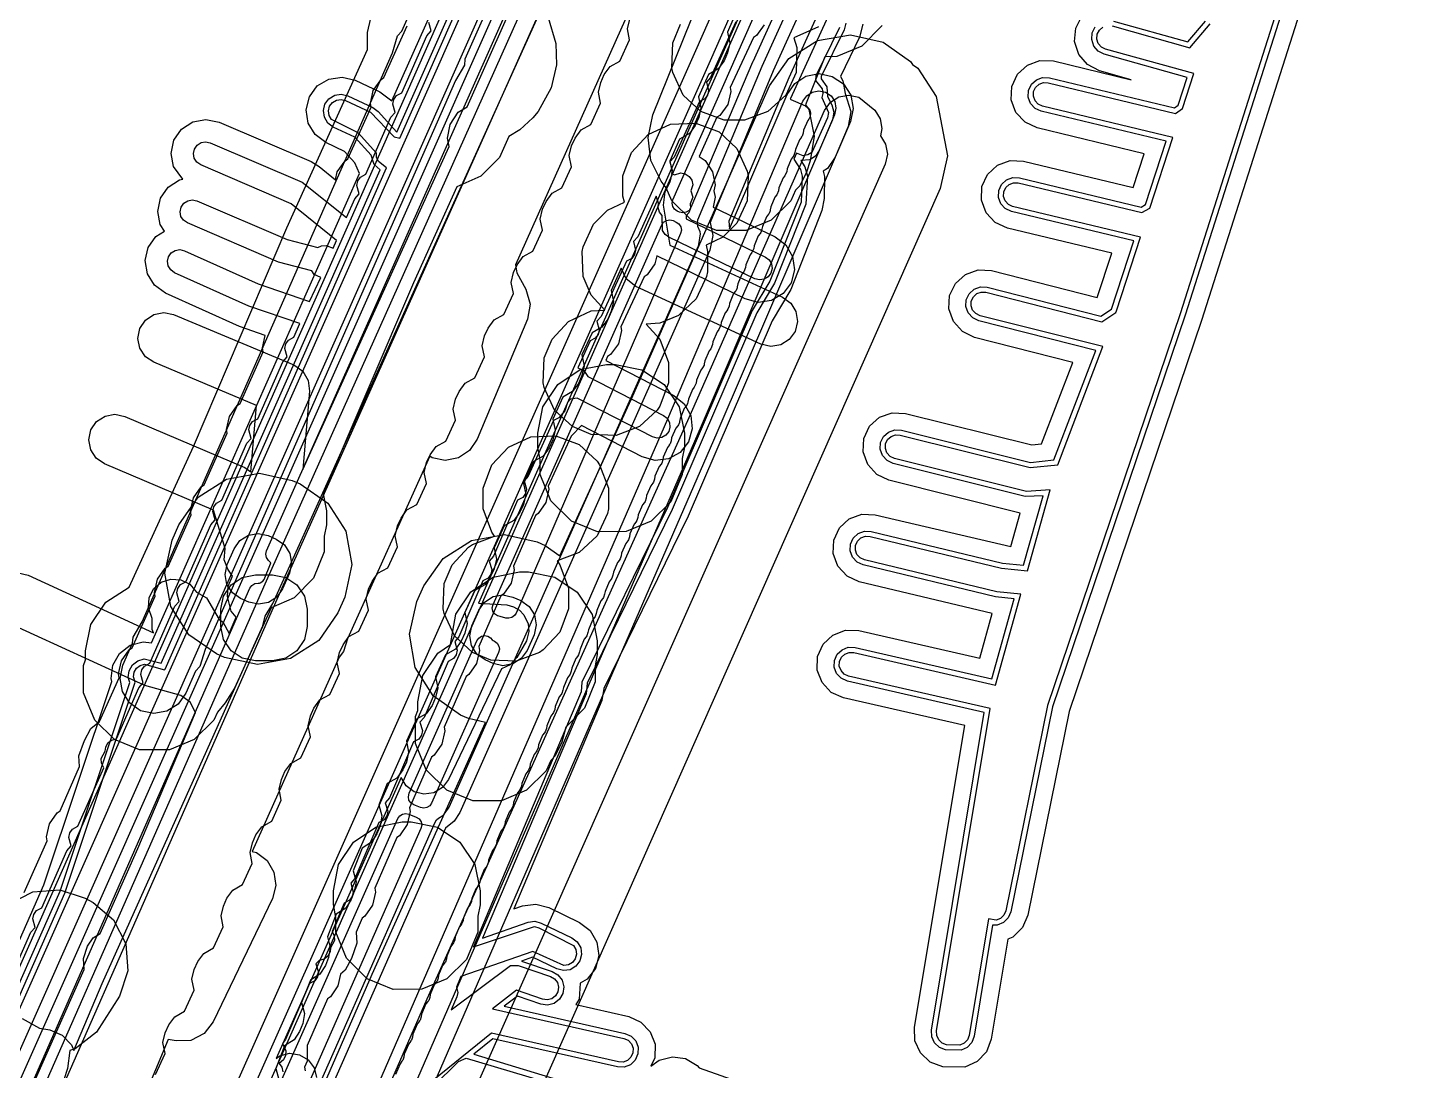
# Model space of a CAD drawing. Header units: metres. Extents: x 3158 to 3711, y 9867 to 11440.
# Drawn here: x 3392.2 to 3472.1, y 10889.9 to 10950.5 of the extents above; entities that cross this region are included whole.
import ezdxf

# ---------------------------------------------------------------- set-up
doc = ezdxf.new("R2010")
doc.units = ezdxf.units.M
doc.layers.add('AI_GREENING_EXCLUSIONS', color=1, linetype='Continuous')
doc.layers.add('AI_GREENING_LAWN', color=82, linetype='Continuous')

msp = doc.modelspace()

# ---------------------------------------------------------------- linework, layer by layer
at = {"layer": 'AI_GREENING_EXCLUSIONS'}
for points in [[(3503.509, 11137.439), (3438.195, 10990.621), (3426.71, 10964.515), (3405.97, 10918.159), (3385.339, 10871.288), (3385.121, 10870.977), (3384.93, 10870.855), (3384.061, 10869.104), (3383.238, 10867.868), (3382.631, 10867.115), (3382.327, 10866.87), (3381.953, 10866.761), (3381.565, 10866.803), (3381.223, 10866.99), (3380.978, 10867.295), (3380.869, 10867.669), (3380.911, 10868.057), (3382.097, 10869.729), (3382.937, 10871.286), (3463.241, 11052.023), (3463.241, 11052.023), (3512.836, 11163.374)], [(3382.78, 10873.394), (3462.328, 11052.43)], [(3432.296, 10981.728), (3417.6, 10948.643), (3417.569, 10948.285), (3417.048, 10947.394), (3402.513, 10914.37), (3402.208, 10913.387), (3401.962, 10913.118), (3401.4, 10911.84), (3400.952, 10911.201), (3400.294, 10910.782), (3399.525, 10910.646), (3398.763, 10910.815), (3398.124, 10911.263), (3397.705, 10911.921), (3397.569, 10912.69), (3397.738, 10913.452), (3398.3, 10914.727), (3398.331, 10915.089), (3398.852, 10915.98), (3398.852, 10915.98), (3413.387, 10949.004), (3413.692, 10949.987), (3413.938, 10950.256), (3428.65, 10983.373)], [(3432.296, 10981.728), (3417.6, 10948.643), (3417.569, 10948.285), (3417.048, 10947.394), (3402.513, 10914.37), (3402.208, 10913.387), (3401.962, 10913.118), (3401.4, 10911.84), (3400.952, 10911.201), (3400.294, 10910.782), (3399.525, 10910.646), (3398.763, 10910.815), (3398.124, 10911.263), (3397.705, 10911.921), (3397.569, 10912.69), (3397.738, 10913.452), (3398.3, 10914.727), (3398.331, 10915.089), (3398.852, 10915.98), (3398.852, 10915.98), (3413.387, 10949.004), (3413.692, 10949.987), (3413.938, 10950.256), (3428.65, 10983.373)], [(3473.052, 10973.225), (3460.387, 10933.461), (3452.692, 10910.774), (3450.285, 10898.945), (3449.984, 10898.226), (3449.43, 10897.676), (3449.13, 10897.553), (3448.16, 10891.746), (3447.884, 10891.016), (3447.349, 10890.447), (3446.638, 10890.127), (3445.356, 10890.136), (3444.627, 10890.412), (3444.058, 10890.947), (3443.737, 10891.658), (3443.713, 10892.438), (3446.627, 10909.961), (3439.592, 10911.561), (3438.879, 10911.879), (3438.343, 10912.445), (3438.064, 10913.174), (3438.085, 10913.954), (3438.403, 10914.667), (3438.969, 10915.203), (3439.698, 10915.482), (3440.478, 10915.461), (3447.5, 10913.865), (3448.221, 10916.448), (3440.5, 10918.302), (3439.792, 10918.629), (3439.262, 10919.202), (3438.992, 10919.935), (3438.992, 10919.935), (3439.023, 10920.714), (3439.35, 10921.423), (3439.923, 10921.952), (3440.656, 10922.222), (3441.435, 10922.191), (3449.311, 10920.343), (3449.856, 10922.288), (3442.227, 10924.196), (3441.522, 10924.529), (3440.997, 10925.107), (3440.734, 10925.842), (3440.772, 10926.621), (3441.105, 10927.327), (3441.683, 10927.851), (3442.418, 10928.114), (3443.198, 10928.076), (3450.527, 10926.244), (3451.097, 10926.303), (3452.907, 10931.036), (3447.199, 10932.486), (3446.494, 10932.822), (3445.972, 10933.402), (3445.712, 10934.137), (3445.752, 10934.916), (3446.088, 10935.621), (3446.668, 10936.143), (3447.404, 10936.404), (3448.183, 10936.363), (3454.328, 10934.802), (3455.165, 10937.375), (3449.108, 10938.826), (3448.4, 10939.152), (3447.869, 10939.725), (3447.599, 10940.457), (3447.629, 10941.236), (3447.955, 10941.945), (3448.528, 10942.475), (3449.26, 10942.746), (3450.04, 10942.716), (3456.409, 10941.19), (3457.05, 10943.15), (3450.841, 10944.645), (3450.133, 10944.972), (3449.604, 10945.546), (3449.334, 10946.278), (3449.365, 10947.058), (3449.692, 10947.766), (3450.266, 10948.295), (3450.998, 10948.565), (3451.778, 10948.534), (3456.299, 10947.445), (3454.456, 10947.964), (3453.76, 10948.318), (3453.253, 10948.911), (3453.012, 10949.653), (3453.073, 10950.431), (3453.427, 10951.127)], [(3472.103, 10973.539), (3459.435, 10933.767), (3451.725, 10911.035), (3449.305, 10899.144), (3449.154, 10898.784), (3448.877, 10898.51), (3448.516, 10898.362), (3448.251, 10898.363), (3447.174, 10891.911), (3447.035, 10891.546), (3446.768, 10891.261), (3446.413, 10891.101), (3445.521, 10891.123), (3445.156, 10891.261), (3444.872, 10891.528), (3444.712, 10891.884), (3444.7, 10892.274), (3447.766, 10910.718), (3439.813, 10912.536), (3439.457, 10912.695), (3439.189, 10912.978), (3439.049, 10913.342), (3439.06, 10913.732), (3439.219, 10914.089), (3439.502, 10914.357), (3439.867, 10914.497), (3440.257, 10914.486), (3448.205, 10912.67), (3449.5, 10917.309), (3448.423, 10917.426), (3440.734, 10919.274), (3440.38, 10919.438), (3440.115, 10919.725), (3439.98, 10920.091), (3439.98, 10920.091), (3439.996, 10920.48), (3440.159, 10920.835), (3440.446, 10921.1), (3440.812, 10921.234), (3441.202, 10921.219), (3448.824, 10919.386), (3450.047, 10919.265), (3451.178, 10923.295), (3450.141, 10923.248), (3442.47, 10925.166), (3442.117, 10925.332), (3441.855, 10925.621), (3441.723, 10925.989), (3441.742, 10926.378), (3441.909, 10926.731), (3442.198, 10926.993), (3442.565, 10927.125), (3442.955, 10927.106), (3450.455, 10925.231), (3451.812, 10925.373), (3454.243, 10931.729), (3447.445, 10933.455), (3447.093, 10933.623), (3446.832, 10933.913), (3446.701, 10934.281), (3446.722, 10934.67), (3446.89, 10935.023), (3447.18, 10935.284), (3447.547, 10935.414), (3447.937, 10935.393), (3454.53, 10933.719), (3455.16, 10934.129), (3456.452, 10938.095), (3449.341, 10939.798), (3448.987, 10939.961), (3448.722, 10940.248), (3448.587, 10940.614), (3448.602, 10941.004), (3448.765, 10941.358), (3449.051, 10941.623), (3449.417, 10941.758), (3449.807, 10941.743), (3456.871, 10940.052), (3457.136, 10940.198), (3458.337, 10943.869), (3451.076, 10945.617), (3450.721, 10945.781), (3450.457, 10946.067), (3450.322, 10946.434), (3450.337, 10946.823), (3450.501, 10947.178), (3450.788, 10947.442), (3451.154, 10947.577), (3451.544, 10947.562), (3458.803, 10945.814), (3459.024, 10945.969), (3459.547, 10947.569), (3454.727, 10948.927), (3454.379, 10949.104), (3454.125, 10949.4), (3454.005, 10949.771), (3454.035, 10950.16), (3454.212, 10950.508)], [(3471.818, 10973.633), (3459.149, 10933.859), (3451.435, 10911.113), (3449.011, 10899.204), (3448.906, 10898.952), (3448.712, 10898.76), (3448.459, 10898.656), (3448.009, 10898.731), (3446.878, 10891.96), (3446.781, 10891.705), (3446.594, 10891.506), (3446.345, 10891.393), (3445.571, 10891.418), (3445.315, 10891.515), (3445.116, 10891.702), (3445.004, 10891.951), (3444.996, 10892.224), (3448.107, 10910.939), (3439.88, 10912.828), (3439.631, 10912.94), (3439.443, 10913.138), (3439.345, 10913.393), (3439.352, 10913.666), (3439.464, 10913.915), (3439.662, 10914.103), (3439.917, 10914.201), (3440.19, 10914.193), (3448.415, 10912.305), (3449.885, 10917.572), (3448.493, 10917.718), (3440.804, 10919.566), (3440.556, 10919.681), (3440.371, 10919.881), (3440.276, 10920.137), (3440.276, 10920.137), (3440.287, 10920.41), (3440.402, 10920.658), (3440.602, 10920.844), (3440.859, 10920.938), (3441.131, 10920.927), (3448.773, 10919.09), (3450.268, 10918.941), (3451.586, 10923.64), (3450.214, 10923.539), (3442.543, 10925.457), (3442.296, 10925.573), (3442.112, 10925.776), (3442.02, 10926.033), (3442.033, 10926.306), (3442.15, 10926.553), (3442.352, 10926.736), (3442.609, 10926.828), (3442.882, 10926.815), (3450.434, 10924.927), (3452.027, 10925.093), (3454.652, 10931.959), (3447.519, 10933.746), (3447.272, 10933.863), (3447.089, 10934.066), (3446.998, 10934.324), (3447.012, 10934.597), (3447.13, 10934.843), (3447.333, 10935.026), (3447.59, 10935.117), (3447.863, 10935.103), (3454.584, 10933.396), (3455.407, 10933.932), (3455.44, 10934.018), (3456.837, 10938.311), (3449.411, 10940.09), (3449.163, 10940.204), (3448.978, 10940.405), (3448.883, 10940.661), (3448.893, 10940.934), (3449.008, 10941.182), (3449.208, 10941.367), (3449.464, 10941.462), (3449.737, 10941.451), (3456.914, 10939.733), (3457.385, 10939.993), (3458.723, 10944.084), (3451.146, 10945.909), (3450.898, 10946.023), (3450.713, 10946.224), (3450.618, 10946.48), (3450.629, 10946.753), (3450.744, 10947.001), (3450.944, 10947.186), (3451.201, 10947.281), (3451.474, 10947.27), (3458.864, 10945.49), (3459.278, 10945.78), (3459.941, 10947.808), (3454.808, 10949.216), (3454.565, 10949.339), (3454.387, 10949.547), (3454.303, 10949.807), (3454.324, 10950.079), (3454.448, 10950.322), (3454.655, 10950.5)], [(3391.663, 10918.81), (3392.233, 10918.674), (3399.523, 10915.335), (3399.434, 10915.526), (3399.432, 10916.173), (3399.217, 10916.783), (3399.259, 10917.367), (3399.521, 10917.891), (3399.963, 10918.274), (3400.519, 10918.458), (3401.103, 10918.416), (3401.626, 10918.154), (3402.013, 10917.704), (3402.599, 10917.371), (3403.323, 10916.113), (3403.535, 10915.964), (3403.915, 10915.304), (3404.313, 10916.239), (3404.02, 10916.586), (3403.807, 10917.451), (3403.845, 10918.037), (3404.102, 10918.616), (3403.838, 10919.029), (3403.626, 10919.575), (3403.673, 10920.238), (3402.997, 10922.446), (3396.67, 10925.142), (3396.186, 10925.473), (3395.866, 10925.962), (3395.758, 10926.538), (3395.878, 10927.11), (3396.208, 10927.594), (3396.698, 10927.914), (3397.273, 10928.022), (3397.846, 10927.902), (3404.815, 10924.932), (3405.161, 10924.685), (3405.497, 10928.539), (3399.525, 10931.038), (3399.04, 10931.365), (3398.716, 10931.852), (3398.604, 10932.427), (3398.72, 10933), (3399.047, 10933.486), (3399.535, 10933.809), (3400.11, 10933.921), (3400.683, 10933.805), (3407.665, 10930.883), (3408.18, 10930.527), (3408.504, 10929.991), (3408.581, 10929.37), (3408.184, 10924.818), (3416.68, 10943.569), (3416.589, 10944.05), (3416.748, 10944.836), (3417.203, 10945.564), (3417.726, 10945.878), (3427.981, 10968.884)], [(3396.361, 10871.211), (3431.02, 10949.147), (3439.677, 10968.785)], [(3397.275, 10870.804), (3431.934, 10948.742), (3440.592, 10968.382)], [(3444.271, 10967.293), (3435.504, 10947.951), (3431.835, 10939.148), (3431.996, 10938.409), (3431.827, 10937.55), (3417.307, 10904.9), (3416.979, 10904.403), (3416.477, 10903.999), (3407.178, 10882.903)], [(3445.181, 10966.879), (3436.421, 10947.553), (3432.932, 10939.226), (3432.962, 10938.779), (3436.31, 10946.588), (3436.752, 10947.232), (3437.406, 10947.657), (3438.173, 10947.8), (3438.936, 10947.638), (3439.58, 10947.197), (3440.005, 10946.543), (3440.148, 10945.776), (3439.986, 10945.012), (3432.238, 10926.939), (3411.477, 10879.22)], [(3427.624, 10964.108), (3406.885, 10917.755), (3386.252, 10870.88)], [(3441.837, 10950.582), (3440.65, 10949.395), (3439.205, 10948.791), (3438.504, 10948.775), (3437.382, 10945.992), (3437.572, 10945.707), (3437.877, 10944.176), (3437.656, 10942.735), (3437.443, 10942.08), (3437.051, 10941.29), (3436.802, 10941.023), (3436.53, 10940.41), (3435.386, 10939.287), (3433.941, 10938.683), (3432.203, 10938.683), (3430.758, 10939.287), (3429.614, 10940.41), (3429.281, 10941.168), (3429, 10941.551), (3428.4, 10942.757), (3428.234, 10944.093), (3428.52, 10945.408), (3435.646, 10963.077)], [(3390.185, 10891.545), (3394.086, 10900.334), (3398.132, 10912.448), (3398.05, 10912.75), (3398.099, 10913.137), (3398.292, 10913.476), (3398.601, 10913.715), (3398.977, 10913.818), (3399.966, 10913.568), (3412.67, 10942.212), (3412.328, 10942.518), (3412.165, 10943.059), (3411.214, 10944.107), (3409.952, 10944.698), (3409.638, 10944.929), (3409.436, 10945.263), (3409.378, 10945.649), (3409.471, 10946.028), (3409.702, 10946.342), (3410.036, 10946.544), (3410.422, 10946.602), (3410.801, 10946.509), (3412.244, 10945.833), (3412.561, 10945.599), (3413.644, 10944.405), (3421.151, 10961.321)], [(3390.368, 10891.217), (3394.366, 10900.226), (3398.454, 10912.465), (3398.349, 10912.771), (3398.384, 10913.042), (3398.519, 10913.279), (3398.735, 10913.447), (3398.998, 10913.519), (3400.16, 10913.187), (3400.192, 10913.233), (3413.05, 10942.327), (3412.573, 10942.691), (3412.462, 10942.94), (3412.456, 10943.185), (3411.396, 10944.353), (3409.86, 10945.131), (3409.718, 10945.365), (3409.677, 10945.635), (3409.743, 10945.9), (3409.905, 10946.12), (3410.138, 10946.262), (3410.408, 10946.303), (3410.674, 10946.237), (3412.117, 10945.561), (3413.493, 10944.125), (3413.814, 10944.05), (3421.531, 10961.438)], [(3389.602, 10892.697), (3393.152, 10900.696), (3397.099, 10912.51), (3397.052, 10912.68), (3397.151, 10913.454), (3397.537, 10914.132), (3398.154, 10914.61), (3398.907, 10914.816), (3399.391, 10914.754), (3411.484, 10942.003), (3411.206, 10942.628), (3410.608, 10943.286), (3409.528, 10943.792), (3408.9, 10944.255), (3408.496, 10944.923), (3408.379, 10945.694), (3408.565, 10946.452), (3409.028, 10947.08), (3409.696, 10947.484), (3410.467, 10947.601), (3411.225, 10947.415), (3412.668, 10946.739), (3413.353, 10946.215), (3419.211, 10959.292)], [(3391.887, 10892.939), (3392.888, 10892.386), (3393.494, 10892.283), (3394.211, 10891.977), (3394.758, 10891.419), (3394.892, 10891.086), (3396.531, 10894.987), (3405.861, 10915.735), (3405.992, 10916.308), (3406.449, 10917.043), (3425.404, 10958.992)], [(3429.846, 10957.511), (3420.537, 10936.69), (3420.623, 10936.227), (3421.142, 10935.278), (3421.384, 10934.422), (3421.231, 10933.546), (3418.309, 10926.573), (3417.873, 10925.926), (3417.222, 10925.495), (3416.456, 10925.346), (3415.692, 10925.502), (3415.559, 10925.591), (3410.784, 10914.98), (3410.551, 10914.26), (3410.305, 10913.914), (3405.238, 10902.645), (3405.491, 10902.58), (3406.115, 10902.112), (3406.512, 10901.44), (3406.622, 10900.667), (3406.428, 10899.912), (3402.988, 10892.745), (3402.457, 10892.067), (3401.691, 10891.675), (3400.83, 10891.642), (3400.368, 10891.725), (3397.324, 10884.46)], [(3422.432, 10951.049), (3422.882, 10949.549), (3422.926, 10948.316), (3422.612, 10946.976), (3421.86, 10945.602), (3421.542, 10945.224), (3420.789, 10944.537), (3420.143, 10944.15), (3419.613, 10942.921), (3418.533, 10941.841), (3417.123, 10941.235), (3414.606, 10935.653), (3409.36, 10923.395), (3409.555, 10922.417), (3409.555, 10921.611), (3409.423, 10920.952), (3409.423, 10920.028), (3408.803, 10918.505), (3407.68, 10917.361), (3406.348, 10916.788), (3404.212, 10912.126), (3403.674, 10911.262), (3403.234, 10910.724), (3403.027, 10910.268), (3401.883, 10909.145), (3400.438, 10908.541), (3398.7, 10908.541), (3397.255, 10909.145), (3396.111, 10910.268), (3395.448, 10911.854), (3395.448, 10913.438), (3395.572, 10913.774), (3395.572, 10914.287), (3395.876, 10915.818), (3396.744, 10917.115), (3398.101, 10917.994), (3398.101, 10917.994), (3401.836, 10926.146), (3407.267, 10938.836), (3411.934, 10949.191), (3411.935, 10950.194), (3412.334, 10951.856)], [(3390.934, 10894.642), (3392.398, 10897.956), (3392.639, 10898.233), (3392.506, 10898.724), (3392.566, 10898.991), (3392.723, 10899.215), (3393.024, 10899.373), (3394.488, 10902.687), (3394.729, 10902.964), (3394.596, 10903.456), (3394.656, 10903.722), (3394.813, 10903.946), (3395.114, 10904.104), (3396.633, 10907.496), (3396.49, 10907.76), (3396.472, 10908.032), (3396.713, 10908.467), (3396.738, 10908.699), (3396.869, 10908.939), (3397.081, 10909.111), (3397.359, 10909.187), (3398.668, 10912.149), (3398.91, 10912.426), (3398.776, 10912.918), (3398.836, 10913.184), (3398.993, 10913.408), (3399.294, 10913.567), (3400.758, 10916.88), (3401, 10917.157), (3400.867, 10917.649), (3400.926, 10917.915), (3401.083, 10918.139), (3401.385, 10918.297), (3402.849, 10921.611), (3403.09, 10921.888), (3402.957, 10922.379), (3403.017, 10922.646), (3403.174, 10922.87), (3403.475, 10923.028), (3404.939, 10926.341), (3405.181, 10926.619), (3405.048, 10927.11), (3405.107, 10927.377), (3405.264, 10927.6), (3405.566, 10927.759), (3407.03, 10931.072), (3407.271, 10931.349), (3407.138, 10931.841), (3407.198, 10932.108), (3407.355, 10932.331), (3407.656, 10932.49), (3408.007, 10933.283), (3405.044, 10934.295), (3400.739, 10936.242), (3400.516, 10936.4), (3400.372, 10936.632), (3400.327, 10936.902), (3400.389, 10937.168), (3400.548, 10937.39), (3400.78, 10937.534), (3401.049, 10937.579), (3401.315, 10937.517), (3405.59, 10935.585), (3408.575, 10934.569), (3409.237, 10935.969), (3408.848, 10936.144), (3408.709, 10936.345), (3406.77, 10936.851), (3401.481, 10939.127), (3401.256, 10939.282), (3401.107, 10939.511), (3401.057, 10939.779), (3401.114, 10940.046), (3401.269, 10940.271), (3401.498, 10940.42), (3401.767, 10940.47), (3402.034, 10940.413), (3407.273, 10938.159), (3409.057, 10937.701), (3409.276, 10937.809), (3409.548, 10937.827), (3409.942, 10937.662), (3410.141, 10938.114), (3407.512, 10940.245), (3402.259, 10942.5), (3402.033, 10942.654), (3401.884, 10942.883), (3401.835, 10943.152), (3401.891, 10943.419), (3402.046, 10943.644), (3402.275, 10943.793), (3402.543, 10943.843), (3402.811, 10943.786), (3408.154, 10941.493), (3410.728, 10939.441), (3411.211, 10940.534), (3411.452, 10940.811), (3411.319, 10941.303), (3411.379, 10941.57), (3411.536, 10941.793), (3411.837, 10941.952), (3413.301, 10945.265), (3413.543, 10945.542), (3413.41, 10946.034), (3413.469, 10946.3), (3413.626, 10946.524), (3413.928, 10946.683), (3415.392, 10949.996), (3415.633, 10950.273), (3415.5, 10950.765)], [(3399.634, 10889.689), (3400.194, 10890.91), (3400.063, 10891.55), (3400.198, 10892.119), (3400.407, 10892.574), (3400.75, 10893.048), (3401.32, 10893.366), (3401.88, 10894.587), (3401.749, 10895.227), (3401.884, 10895.797), (3402.092, 10896.251), (3402.435, 10896.726), (3403.006, 10897.044), (3403.565, 10898.265), (3403.434, 10898.905), (3403.57, 10899.474), (3403.778, 10899.929), (3404.121, 10900.403), (3404.692, 10900.721), (3405.251, 10901.942), (3405.12, 10902.582), (3405.256, 10903.152), (3405.464, 10903.606), (3405.807, 10904.081), (3406.377, 10904.399), (3406.937, 10905.62), (3406.806, 10906.26), (3406.941, 10906.829), (3407.15, 10907.284), (3407.493, 10907.758), (3408.063, 10908.077), (3408.623, 10909.297), (3408.492, 10909.937), (3408.627, 10910.507), (3408.835, 10910.961), (3409.178, 10911.436), (3409.749, 10911.754), (3410.308, 10912.975), (3410.177, 10913.615), (3410.313, 10914.184), (3410.521, 10914.639), (3410.864, 10915.113), (3411.435, 10915.432), (3411.994, 10916.653), (3411.863, 10917.293), (3411.999, 10917.862), (3412.207, 10918.316), (3412.55, 10918.791), (3413.12, 10919.109), (3413.68, 10920.33), (3413.549, 10920.97), (3413.684, 10921.539), (3413.893, 10921.994), (3414.236, 10922.468), (3414.806, 10922.787), (3415.366, 10924.008), (3415.235, 10924.648), (3415.37, 10925.217), (3415.578, 10925.671), (3415.921, 10926.146), (3416.492, 10926.464), (3417.051, 10927.685), (3416.92, 10928.325), (3417.056, 10928.894), (3417.264, 10929.349), (3417.607, 10929.823), (3418.178, 10930.142), (3418.737, 10931.363), (3418.606, 10932.003), (3418.742, 10932.572), (3418.95, 10933.027), (3419.293, 10933.501), (3419.863, 10933.819), (3420.423, 10935.04), (3420.292, 10935.68), (3420.427, 10936.25), (3420.636, 10936.704), (3420.979, 10937.178), (3421.549, 10937.497), (3422.109, 10938.718), (3421.978, 10939.358), (3422.113, 10939.927), (3422.321, 10940.382), (3422.664, 10940.856), (3423.235, 10941.174), (3423.794, 10942.395), (3423.663, 10943.035), (3423.799, 10943.605), (3424.007, 10944.059), (3424.35, 10944.533), (3424.92, 10944.852), (3425.48, 10946.073), (3425.349, 10946.713), (3425.485, 10947.282), (3425.693, 10947.737), (3426.036, 10948.211), (3426.606, 10948.529), (3427.166, 10949.75), (3427.035, 10950.39), (3427.17, 10950.96)], [(3433.421, 10951.492), (3432.847, 10950.209), (3432.984, 10949.571), (3432.854, 10949), (3432.65, 10948.543), (3432.311, 10948.066), (3431.744, 10947.742), (3431.17, 10946.459), (3431.307, 10945.821), (3431.177, 10945.25), (3430.973, 10944.793), (3430.635, 10944.316), (3430.067, 10943.992), (3429.494, 10942.709), (3429.631, 10942.071), (3429.501, 10941.5), (3429.215, 10940.928), (3429.113, 10940.159), (3429.507, 10937.835), (3436.049, 10934.825), (3436.523, 10934.481), (3436.829, 10933.982), (3436.921, 10933.404), (3436.784, 10932.835), (3436.441, 10932.361), (3435.942, 10932.055), (3435.364, 10931.963), (3434.795, 10932.099), (3427.534, 10935.441), (3426.971, 10935.891), (3426.682, 10936.496), (3426.1, 10935.217), (3426.233, 10934.577), (3426.1, 10934.008), (3425.893, 10933.552), (3425.551, 10933.077), (3424.982, 10932.757), (3424.4, 10931.478), (3424.533, 10930.838), (3424.399, 10930.268), (3424.192, 10929.813), (3423.851, 10929.338), (3423.281, 10929.018), (3422.7, 10927.738), (3422.833, 10927.099), (3422.699, 10926.529), (3422.492, 10926.074), (3422.151, 10925.599), (3421.581, 10925.278), (3420.999, 10923.999), (3421.132, 10923.359), (3420.999, 10922.79), (3420.792, 10922.334), (3420.45, 10921.859), (3419.881, 10921.539), (3419.299, 10920.26), (3419.432, 10919.62), (3419.298, 10919.05), (3419.092, 10918.595), (3418.75, 10918.12), (3418.181, 10917.8), (3417.599, 10916.52), (3417.732, 10915.881), (3417.598, 10915.311), (3417.391, 10914.856), (3417.05, 10914.381), (3416.48, 10914.06), (3415.899, 10912.781), (3416.032, 10912.141), (3415.898, 10911.572), (3415.691, 10911.116), (3415.349, 10910.641), (3414.78, 10910.321), (3414.198, 10909.042), (3414.331, 10908.402), (3414.198, 10907.832), (3413.991, 10907.377), (3413.649, 10906.902), (3413.094, 10906.584), (3412.608, 10905.343), (3412.775, 10904.711), (3412.672, 10904.135), (3412.49, 10903.67), (3412.174, 10903.177), (3411.623, 10902.827), (3411.11, 10901.518), (3411.278, 10900.886), (3411.175, 10900.31), (3410.992, 10899.845), (3410.677, 10899.352), (3410.125, 10899.002), (3409.613, 10897.693), (3409.78, 10897.062), (3409.677, 10896.485), (3409.494, 10896.02), (3409.179, 10895.527), (3408.627, 10895.177), (3408.115, 10893.868), (3408.282, 10893.237), (3408.179, 10892.66), (3407.997, 10892.195), (3407.681, 10891.702), (3407.13, 10891.352), (3406.617, 10890.043), (3406.784, 10889.412)], [(3433.428, 10950.912), (3418.391, 10917.058), (3420.028, 10916.966), (3420.418, 10916.853), (3420.762, 10916.641), (3421.014, 10916.377), (3421.265, 10915.848), (3421.308, 10915.404), (3421.181, 10914.874), (3420.618, 10913.911), (3420.226, 10913.477), (3419.718, 10913.236), (3416.651, 10906.816), (3416.3, 10906.347), (3415.797, 10906.048), (3415.218, 10905.965), (3414.651, 10906.109), (3414.182, 10906.46), (3413.894, 10906.945), (3406.639, 10890.63), (3406.842, 10890.782), (3407.409, 10890.927), (3407.988, 10890.844), (3408.492, 10890.546), (3408.843, 10890.078), (3408.988, 10889.511)], [(3433.343, 10950.801), (3431.87, 10947.581), (3431.625, 10947.307), (3431.752, 10946.813), (3431.689, 10946.548), (3431.529, 10946.326), (3431.225, 10946.171), (3429.752, 10942.951), (3429.507, 10942.677), (3429.633, 10942.184), (3429.591, 10942.005), (3429.779, 10941.927), (3430.132, 10942.038), (3430.4, 10941.984), (3430.627, 10941.833), (3430.778, 10941.605), (3430.832, 10941.338), (3430.722, 10940.985), (3430.833, 10940.631), (3430.69, 10940.229), (3430.704, 10939.981), (3430.613, 10939.723), (3430.45, 10939.541), (3430.447, 10939.366), (3435.049, 10937.148), (3435.267, 10936.983), (3435.406, 10936.748), (3435.444, 10936.478), (3435.376, 10936.213), (3435.211, 10935.995), (3434.976, 10935.856), (3434.706, 10935.818), (3434.441, 10935.886), (3429.434, 10938.3), (3429.222, 10938.458), (3429.083, 10938.683), (3429.051, 10939.569), (3428.895, 10939.757), (3428.815, 10940.018), (3428.839, 10940.272), (3428.713, 10940.682), (3427.634, 10938.322), (3427.388, 10938.048), (3427.515, 10937.554), (3427.452, 10937.288), (3427.292, 10937.067), (3426.989, 10936.912), (3425.515, 10933.692), (3425.27, 10933.418), (3425.397, 10932.925), (3425.334, 10932.659), (3425.174, 10932.437), (3424.871, 10932.283), (3424.156, 10930.72), (3424.512, 10930.564), (3424.735, 10930.214), (3429.133, 10927.959), (3429.347, 10927.79), (3429.48, 10927.551), (3429.511, 10927.28), (3429.436, 10927.017), (3429.267, 10926.803), (3429.028, 10926.67), (3428.757, 10926.639), (3428.494, 10926.714), (3424.111, 10928.961), (3423.728, 10928.904), (3423.561, 10928.698), (3423.399, 10928.228), (3423.056, 10927.808), (3422.752, 10927.653), (3421.279, 10924.433), (3421.037, 10924.161), (3421.169, 10923.684), (3421.112, 10923.417), (3420.957, 10923.192), (3420.657, 10923.03), (3419.257, 10919.778), (3419.018, 10919.499), (3419.156, 10919.008), (3419.099, 10918.741), (3418.944, 10918.516), (3418.644, 10918.354), (3417.244, 10915.102), (3417.005, 10914.822), (3417.143, 10914.332), (3417.086, 10914.065), (3416.931, 10913.84), (3416.631, 10913.678), (3415.23, 10910.426), (3414.991, 10910.146), (3415.129, 10909.656), (3415.072, 10909.389), (3414.917, 10909.164), (3414.617, 10909.002), (3413.217, 10905.75), (3412.978, 10905.47), (3413.116, 10904.98), (3413.059, 10904.713), (3412.904, 10904.488), (3412.604, 10904.326), (3411.204, 10901.073), (3410.965, 10900.794), (3411.103, 10900.304), (3411.046, 10900.036), (3410.891, 10899.811), (3410.591, 10899.65), (3409.881, 10898.003), (3410.012, 10897.752), (3410.033, 10897.48), (3409.795, 10897.043), (3409.773, 10896.811), (3409.644, 10896.57), (3409.434, 10896.396), (3409.137, 10896.319), (3408.951, 10896.118), (3409.089, 10895.627), (3409.032, 10895.36), (3408.877, 10895.135), (3408.577, 10894.974), (3407.177, 10891.721), (3407.006, 10891.486), (3407.195, 10891.066), (3407.182, 10890.793), (3407.065, 10890.546), (3406.806, 10890.342), (3406.966, 10890.122), (3407.03, 10889.857)], [(3439.718, 10950.722), (3439.619, 10950.345), (3438.296, 10947.621), (3438.284, 10947.495), (3438.626, 10947.025), (3438.652, 10946.46), (3438.905, 10945.985), (3439.022, 10945.557), (3438.942, 10945.12), (3438.177, 10943.335), (3437.957, 10943.014), (3437.63, 10942.801), (3437.102, 10942.76), (3437.336, 10942.391), (3437.491, 10941.837), (3437.399, 10940.223), (3435.59, 10935.638), (3434.547, 10933.91), (3429.641, 10922.5), (3424.696, 10912.412), (3424.635, 10911.795), (3418.613, 10897.611), (3421.265, 10898.533), (3421.652, 10898.587), (3422.03, 10898.488), (3423.815, 10897.623), (3424.126, 10897.388), (3424.324, 10897.051), (3424.377, 10896.665), (3424.279, 10896.287), (3424.044, 10895.976), (3423.707, 10895.779), (3423.321, 10895.725), (3422.943, 10895.823), (3421.531, 10896.508), (3420.881, 10896.282), (3422.666, 10895.67), (3423.004, 10895.474), (3423.24, 10895.163), (3423.34, 10894.786), (3423.288, 10894.399), (3423.092, 10894.062), (3422.781, 10893.826), (3422.404, 10893.726), (3422.017, 10893.778), (3420.648, 10894.247), (3419.886, 10893.662), (3426.894, 10892.083), (3427.251, 10891.925), (3427.52, 10891.642), (3427.66, 10891.278), (3427.65, 10890.888), (3427.492, 10890.531), (3427.209, 10890.263), (3426.845, 10890.122), (3426.455, 10890.132), (3419.212, 10891.764), (3418.11, 10890.873), (3425.569, 10888.608)], [(3455.269, 10950.852), (3459.591, 10949.635), (3460.617, 10950.845)], [(3391.996, 10900.264), (3393.335, 10903.264), (3393.296, 10903.486), (3393.467, 10904.247), (3393.915, 10904.886), (3394.086, 10904.995), (3395.224, 10907.571), (3395.183, 10908.201), (3395.497, 10909.086), (3395.87, 10909.771), (3396.378, 10910.182), (3397.515, 10912.726), (3397.477, 10912.948), (3397.647, 10913.71), (3398.095, 10914.348), (3398.267, 10914.457), (3399.606, 10917.457), (3399.567, 10917.679), (3399.737, 10918.441), (3400.186, 10919.079), (3400.357, 10919.188), (3401.696, 10922.188), (3401.658, 10922.41), (3401.828, 10923.171), (3402.276, 10923.81), (3402.448, 10923.919), (3403.787, 10926.919), (3403.748, 10927.141), (3403.918, 10927.902), (3404.367, 10928.541), (3404.538, 10928.65), (3405.877, 10931.65), (3405.838, 10931.872), (3406, 10932.593), (3404.509, 10933.111), (3400.203, 10935.057), (3399.568, 10935.511), (3399.156, 10936.173), (3399.028, 10936.943), (3399.204, 10937.703), (3399.658, 10938.338), (3400.149, 10938.644), (3399.899, 10939.03), (3399.757, 10939.797), (3399.92, 10940.56), (3400.362, 10941.203), (3401.017, 10941.628), (3401.221, 10941.665), (3400.677, 10942.401), (3400.535, 10943.168), (3400.697, 10943.931), (3401.138, 10944.575), (3401.793, 10945), (3402.56, 10945.143), (3403.323, 10944.981), (3408.666, 10942.688), (3409.137, 10942.404), (3410.087, 10941.634), (3410.189, 10942.095), (3410.638, 10942.734), (3410.809, 10942.842), (3412.149, 10945.842), (3412.11, 10946.064), (3412.28, 10946.826), (3412.729, 10947.464), (3412.9, 10947.573), (3414.239, 10950.573)], [(3434.989, 10950.636), (3434.532, 10950.004), (3434.359, 10949.897), (3433.015, 10946.988), (3433.051, 10946.766), (3432.871, 10946.007), (3432.414, 10945.374), (3432.241, 10945.267), (3431.197, 10942.985), (3431.546, 10942.752), (3431.979, 10942.103), (3432.132, 10941.338), (3432.062, 10940.987), (3432.133, 10940.631), (3432.018, 10940.052), (3435.613, 10938.319), (3436.237, 10937.849), (3436.633, 10937.177), (3436.742, 10936.404), (3436.547, 10935.649), (3436.077, 10935.025), (3435.405, 10934.629), (3434.632, 10934.52), (3433.877, 10934.715), (3428.747, 10937.22), (3428.634, 10936.748), (3428.178, 10936.115), (3428.005, 10936.008), (3426.66, 10933.1), (3426.696, 10932.877), (3426.516, 10932.118), (3426.059, 10931.485), (3425.887, 10931.379), (3425.778, 10931.14), (3429.726, 10929.116), (3430.338, 10928.632), (3430.717, 10927.95), (3430.807, 10927.175), (3430.593, 10926.424), (3430.109, 10925.812), (3429.427, 10925.433), (3428.652, 10925.343), (3427.901, 10925.557), (3424.368, 10927.368), (3423.769, 10926.749), (3422.434, 10923.855), (3422.469, 10923.666), (3422.306, 10922.903), (3421.864, 10922.26), (3421.693, 10922.15), (3420.415, 10919.212), (3420.456, 10918.99), (3420.293, 10918.227), (3419.85, 10917.584), (3419.68, 10917.474), (3418.402, 10914.535), (3418.442, 10914.314), (3418.28, 10913.551), (3417.837, 10912.908), (3417.667, 10912.798), (3416.388, 10909.859), (3416.429, 10909.638), (3416.266, 10908.875), (3415.824, 10908.232), (3415.653, 10908.121), (3414.375, 10905.183), (3414.416, 10904.962), (3414.253, 10904.198), (3413.81, 10903.556), (3413.64, 10903.445), (3412.362, 10900.507), (3412.403, 10900.286), (3412.24, 10899.522), (3411.797, 10898.88), (3411.627, 10898.769), (3411.276, 10897.953), (3411.323, 10897.323), (3411.017, 10896.436), (3410.651, 10895.747), (3410.369, 10895.514), (3410.226, 10894.846), (3409.784, 10894.203), (3409.614, 10894.093), (3408.441, 10891.369), (3408.443, 10890.477), (3408.277, 10890.126), (3408.329, 10889.909)], [(3409.451, 10889.18), (3412.217, 10895.514), (3418.789, 10910.137), (3417.816, 10910.356), (3417.349, 10910.563), (3415.759, 10911.683), (3414.714, 10913.33), (3414.38, 10915.259), (3414.806, 10917.156), (3415.206, 10918.06), (3416.328, 10919.656), (3417.975, 10920.701), (3419.897, 10921.036), (3421.795, 10920.612), (3422.269, 10920.403), (3423.121, 10919.803), (3427.347, 10929.087), (3435.295, 10947.083), (3436.42, 10948.677), (3438.07, 10949.719), (3439.992, 10950.05), (3441.895, 10949.62), (3443.489, 10948.495), (3443.593, 10948.33), (3443.913, 10948.109), (3444.971, 10946.471), (3445.634, 10943.034), (3445.206, 10941.13), (3418.998, 10882.031)], [(3439.349, 10950.476), (3437.99, 10947.678), (3437.957, 10947.403), (3438.346, 10946.917), (3438.392, 10946.648), (3438.339, 10946.41), (3438.722, 10945.544), (3438.666, 10945.239), (3437.747, 10943.228), (3437.518, 10943.079), (3437.25, 10943.029), (3436.853, 10943.175), (3436.695, 10942.841), (3437.083, 10942.23), (3437.191, 10941.842), (3437.12, 10940.333), (3435.311, 10935.748), (3434.28, 10934.049), (3429.366, 10922.618), (3424.389, 10912.467), (3424.359, 10911.912), (3418.1, 10897.114), (3421.634, 10898.287), (3421.899, 10898.218), (3423.902, 10897.188), (3424.04, 10896.953), (3424.078, 10896.682), (3424.009, 10896.418), (3423.844, 10896.2), (3423.609, 10896.062), (3423.338, 10896.024), (3421.549, 10896.832), (3417.365, 10895.376), (3417.109, 10894.772), (3417.186, 10894.464), (3417.13, 10894.196), (3416.81, 10893.442), (3420.24, 10896.031), (3420.692, 10896.03), (3422.569, 10895.386), (3422.805, 10895.249), (3422.971, 10895.031), (3423.04, 10894.767), (3423.004, 10894.497), (3422.867, 10894.261), (3422.649, 10894.095), (3422.385, 10894.025), (3422.115, 10894.062), (3420.593, 10894.583), (3419.196, 10893.51), (3426.828, 10891.791), (3427.078, 10891.68), (3427.266, 10891.482), (3427.364, 10891.227), (3427.357, 10890.954), (3427.246, 10890.704), (3427.048, 10890.516), (3426.794, 10890.418), (3426.521, 10890.425), (3419.137, 10892.088), (3414.885, 10888.653)], [(3440.716, 10950.662), (3440.519, 10949.907), (3439.408, 10947.622), (3439.559, 10947.385), (3439.687, 10946.644), (3440.021, 10945.599), (3439.861, 10944.727), (3439.097, 10942.942), (3438.655, 10942.298), (3438.403, 10942.134), (3438.491, 10941.819), (3438.469, 10940.555), (3438.329, 10939.856), (3436.52, 10935.271), (3435.437, 10933.449), (3430.56, 10922.105), (3425.663, 10912.112), (3425.556, 10911.406), (3420.438, 10899.304), (3420.937, 10899.478), (3421.71, 10899.585), (3422.466, 10899.388), (3424.251, 10898.523), (3424.874, 10898.052), (3425.269, 10897.379), (3425.376, 10896.606), (3425.179, 10895.851), (3424.708, 10895.229), (3424.301, 10894.99), (3424.234, 10894.075), (3424.045, 10893.75), (3427.114, 10893.059), (3427.827, 10892.742), (3428.365, 10892.177), (3428.645, 10891.448), (3428.625, 10890.668), (3428.404, 10890.171), (3428.891, 10890.536), (3429.647, 10890.729), (3430.42, 10890.619), (3431.091, 10890.221), (3431.197, 10890.08), (3437.501, 10887.862)], [(3438.143, 10950.509), (3436.711, 10949.88), (3436.887, 10949.319), (3436.832, 10947.86), (3436.23, 10946.555), (3435.198, 10945.596), (3433.844, 10945.088), (3432.656, 10945.088), (3431.302, 10945.596), (3430.27, 10946.555), (3429.668, 10947.86), (3429.613, 10948.131), (3429.668, 10949.59), (3430.121, 10950.673)], [(3455.187, 10950.563), (3459.696, 10949.294), (3460.884, 10950.696)], [(3408.516, 10879.807), (3429.378, 10927.759), (3437.229, 10946.194), (3437.45, 10946.516), (3437.777, 10946.729), (3438.161, 10946.8), (3438.542, 10946.719), (3438.864, 10946.499), (3439.077, 10946.171), (3439.148, 10945.788), (3439.067, 10945.406), (3431.32, 10927.337), (3410.068, 10878.479)], [(3412.151, 10886.639), (3415.416, 10894.094), (3430.54, 10927.653), (3438.493, 10945.661), (3438.831, 10946.139), (3439.326, 10946.452), (3439.902, 10946.551), (3440.473, 10946.422), (3441.4, 10945.673), (3441.717, 10945.182), (3441.823, 10944.606), (3441.73, 10944.178), (3442.035, 10943.697), (3442.135, 10943.12), (3442.006, 10942.549), (3415.798, 10883.45)], [(3385.124, 10872.511), (3395.477, 10895.793), (3395.45, 10896.429), (3395.684, 10897.142), (3396.014, 10897.626), (3396.407, 10897.882), (3398.596, 10902.805), (3401.962, 10910.713), (3401.64, 10911.3), (3401.101, 10911.691), (3399.008, 10912.271), (3390.984, 10915.947)], [(3391.118, 10899.588), (3392.508, 10900.297), (3394.064, 10900.42), (3395.548, 10899.938), (3396.001, 10899.679), (3397.189, 10898.666), (3397.898, 10897.276), (3398.021, 10895.72), (3397.539, 10894.235), (3396.206, 10892.154), (3394.973, 10891.188), (3394.654, 10891.083), (3394.513, 10890.044), (3394.301, 10889.389), (3393.908, 10888.599), (3393.659, 10888.332), (3393.387, 10887.719), (3392.307, 10886.639), (3390.721, 10885.976)], [(3414.263, 10887.526), (3417.227, 10890.446), (3417.675, 10890.646), (3425.481, 10888.321)]]:
    msp.add_lwpolyline(points, dxfattribs=at)
for points in [[(3425.717, 10934.073), (3424.926, 10934.936), (3424.473, 10936.019), (3424.418, 10937.478), (3424.473, 10937.749), (3425.076, 10939.054), (3425.886, 10939.864), (3426.863, 10940.33), (3426.773, 10940.686), (3426.773, 10941.873), (3427.281, 10943.228), (3428.241, 10944.259), (3429.545, 10944.862), (3431.004, 10944.917), (3432.358, 10944.409), (3433.39, 10943.449), (3433.993, 10942.144), (3434.047, 10941.873), (3433.993, 10940.414), (3433.39, 10939.11), (3432.58, 10938.299), (3431.603, 10937.834), (3431.693, 10937.478), (3431.693, 10936.29), (3431.638, 10936.019), (3431.036, 10934.715), (3430.004, 10933.755), (3428.92, 10933.302), (3428.127, 10933.247), (3428.918, 10932.384), (3429.426, 10931.029), (3429.426, 10929.842), (3428.918, 10928.487), (3428.769, 10928.266), (3427.737, 10927.306), (3426.382, 10926.798), (3424.924, 10926.853), (3423.841, 10927.306), (3422.809, 10928.266), (3422.206, 10929.571), (3422.152, 10929.842), (3422.206, 10931.3), (3422.66, 10932.384), (3423.619, 10933.416), (3424.924, 10934.018), (3425.717, 10934.073)], [(3423, 10929.749), (3424.297, 10930.616), (3425.828, 10930.921), (3426.35, 10930.916), (3427.881, 10930.611), (3429.178, 10929.744), (3430.046, 10928.446), (3430.35, 10926.916), (3430.35, 10926.11), (3430.219, 10925.451), (3430.219, 10924.526), (3429.556, 10922.94), (3428.412, 10921.817), (3426.967, 10921.213), (3425.306, 10921.197), (3423.784, 10921.817), (3422.597, 10923.004), (3421.977, 10924.526), (3421.977, 10925.369), (3421.828, 10926.119), (3421.828, 10926.921), (3422.132, 10928.451), (3423, 10929.749)], [(3419.326, 10920.952), (3419.165, 10921.185), (3418.657, 10922.539), (3418.657, 10923.727), (3419.165, 10925.081), (3420.125, 10926.113), (3421.43, 10926.716), (3422.888, 10926.77), (3424.243, 10926.262), (3425.275, 10925.303), (3425.424, 10925.081), (3425.932, 10923.727), (3425.932, 10922.539), (3425.877, 10922.268), (3425.275, 10920.963), (3424.243, 10920.004), (3422.949, 10919.508), (3423.11, 10919.276), (3423.617, 10917.921), (3423.617, 10916.734), (3423.11, 10915.379), (3422.15, 10914.347), (3421.928, 10914.198), (3420.574, 10913.69), (3419.115, 10913.745), (3418.032, 10914.198), (3417, 10915.158), (3416.398, 10916.463), (3416.343, 10916.734), (3416.398, 10918.192), (3416.851, 10919.276), (3417.811, 10920.307), (3418.032, 10920.457), (3419.326, 10920.952)], [(3407.571, 10924.186), (3408.036, 10923.983), (3409.638, 10922.869), (3410.691, 10921.227), (3411.035, 10919.306), (3410.618, 10917.401), (3410.221, 10916.492), (3409.111, 10914.896), (3407.469, 10913.842), (3405.549, 10913.496), (3403.643, 10913.911), (3403.167, 10914.118), (3401.575, 10915.227), (3400.521, 10916.869), (3400.175, 10918.799), (3400.594, 10920.705), (3400.991, 10921.611), (3402.103, 10923.206), (3403.745, 10924.259), (3405.666, 10924.603), (3407.571, 10924.186)], [(3406.637, 10920.775), (3407.117, 10920.441), (3407.433, 10919.948), (3407.536, 10919.372), (3407.411, 10918.801), (3407.014, 10917.894), (3406.68, 10917.414), (3406.187, 10917.098), (3405.611, 10916.995), (3405.041, 10917.12), (3404.572, 10917.324), (3404.094, 10917.657), (3403.778, 10918.149), (3403.674, 10918.728), (3403.799, 10919.297), (3404.197, 10920.206), (3404.532, 10920.686), (3405.025, 10921.001), (3405.601, 10921.104), (3406.171, 10920.979), (3406.637, 10920.775)], [(3415.164, 10912.865), (3416.031, 10914.162), (3416.765, 10914.653), (3417.07, 10916.411), (3417.937, 10917.708), (3419.235, 10918.575), (3420.765, 10918.88), (3421.287, 10918.875), (3422.818, 10918.57), (3424.116, 10917.703), (3424.983, 10916.406), (3425.287, 10914.875), (3425.287, 10914.069), (3425.156, 10913.41), (3425.156, 10912.485), (3424.536, 10910.963), (3423.455, 10909.861), (3423.228, 10908.985), (3422.836, 10908.195), (3422.587, 10907.928), (3422.315, 10907.315), (3421.171, 10906.192), (3419.726, 10905.588), (3418.065, 10905.572), (3416.543, 10906.192), (3415.356, 10907.379), (3414.736, 10908.901), (3414.736, 10910.485), (3414.86, 10910.821), (3414.86, 10911.334), (3415.164, 10912.865)], [(3407.843, 10918.119), (3408.277, 10917.47), (3408.429, 10916.705), (3408.429, 10915.705), (3408.277, 10914.94), (3407.843, 10914.291), (3407.194, 10913.857), (3406.429, 10913.705), (3405.429, 10913.705), (3404.664, 10913.857), (3404.015, 10914.291), (3403.581, 10914.94), (3403.429, 10915.705), (3403.429, 10916.705), (3403.581, 10917.47), (3404.015, 10918.119), (3404.664, 10918.553), (3405.429, 10918.705), (3406.429, 10918.705), (3407.194, 10918.553), (3407.843, 10918.119)], [(3421.743, 10915.795), (3421.614, 10915.224), (3421.213, 10914.318), (3420.876, 10913.841), (3420.382, 10913.528), (3419.805, 10913.427), (3419.234, 10913.556), (3418.769, 10913.762), (3418.292, 10914.098), (3417.979, 10914.592), (3417.878, 10915.169), (3418.006, 10915.74), (3418.406, 10916.644), (3418.742, 10917.121), (3419.237, 10917.436), (3419.812, 10917.537), (3420.383, 10917.41), (3420.851, 10917.203), (3421.327, 10916.868), (3421.641, 10916.375), (3421.743, 10915.795)], [(3411.133, 10903.187), (3412.43, 10904.054), (3413.961, 10904.358), (3414.483, 10904.353), (3416.014, 10904.049), (3417.312, 10903.182), (3418.179, 10901.884), (3418.483, 10900.353), (3418.483, 10899.547), (3418.352, 10898.888), (3418.352, 10897.963), (3417.689, 10896.378), (3416.545, 10895.254), (3415.101, 10894.65), (3413.44, 10894.634), (3411.917, 10895.254), (3410.73, 10896.441), (3410.11, 10897.963), (3410.11, 10898.806), (3409.961, 10899.556), (3409.961, 10900.358), (3410.266, 10901.889), (3411.133, 10903.187)]]:
    msp.add_lwpolyline(points, close=True, dxfattribs=at)
at = {"layer": 'AI_GREENING_LAWN'}
for points in [[(3536.544, 11215.081), (3383.583, 10871.016)], [(3381.417, 10872.687), (3496.113, 11131.462)], [(3384.716, 10871.61), (3405.1, 10917.919), (3405.22, 10918.086), (3405.397, 10918.191), (3405.601, 10918.215), (3405.662, 10918.21), (3405.712, 10918.23), (3405.857, 10918.334), (3405.942, 10918.44), (3406.317, 10919.349), (3406.325, 10919.393), (3406.299, 10919.43), (3406.19, 10919.532), (3406.072, 10919.699), (3406.031, 10919.9), (3406.074, 10920.101), (3429.81, 10973.41)], [(3406.482, 10883.06), (3415.868, 10904.351), (3415.949, 10904.478), (3416.063, 10904.575), (3416.327, 10904.738), (3416.399, 10904.805), (3416.653, 10905.163), (3416.653, 10905.163), (3416.678, 10905.206), (3431.173, 10937.802), (3431.192, 10937.87), (3431.276, 10938.488), (3431.26, 10938.613), (3431.135, 10938.92), (3431.099, 10939.111), (3431.137, 10939.301), (3434.859, 10948.223), (3434.865, 10948.237), (3443.963, 10968.299)], [(3441.216, 10968.061), (3399.801, 10874.691)], [(3446.159, 10967.438), (3436.501, 10946.355), (3436.491, 10946.314), (3436.526, 10946.29), (3437.377, 10945.919), (3437.526, 10945.818), (3437.63, 10945.671), (3437.675, 10945.497), (3437.656, 10945.318), (3437.575, 10945.158), (3437.51, 10945.073), (3437.27, 10944.509), (3437.248, 10944.345), (3437.187, 10944.165), (3437.137, 10944.106), (3437.142, 10944.102), (3437.032, 10943.957), (3436.791, 10943.392), (3436.769, 10943.228), (3436.708, 10943.048), (3436.659, 10942.99), (3436.664, 10942.986), (3436.553, 10942.841), (3436.312, 10942.276), (3436.291, 10942.117), (3436.185, 10941.87), (3436.085, 10941.745), (3435.834, 10941.16), (3435.812, 10941), (3435.707, 10940.754), (3435.606, 10940.629), (3435.363, 10940.065), (3435.334, 10939.885), (3435.332, 10939.885), (3435.327, 10939.83), (3435.263, 10939.68), (3435.226, 10939.638), (3435.228, 10939.637), (3435.117, 10939.491), (3434.876, 10938.927), (3434.854, 10938.763), (3434.794, 10938.583), (3434.744, 10938.524), (3434.749, 10938.52), (3434.639, 10938.375), (3434.398, 10937.81), (3434.376, 10937.651), (3434.271, 10937.405), (3434.17, 10937.28), (3433.919, 10936.694), (3433.898, 10936.535), (3433.792, 10936.288), (3433.692, 10936.163), (3433.449, 10935.6), (3433.42, 10935.419), (3433.417, 10935.42), (3433.413, 10935.364), (3433.348, 10935.214), (3433.311, 10935.173), (3433.313, 10935.171), (3433.203, 10935.026), (3432.962, 10934.461), (3432.94, 10934.297), (3432.879, 10934.117), (3432.829, 10934.059), (3432.835, 10934.055), (3432.724, 10933.909), (3432.483, 10933.345), (3432.462, 10933.186), (3432.356, 10932.939), (3432.256, 10932.814), (3432.005, 10932.228), (3431.983, 10932.069), (3431.877, 10931.823), (3431.777, 10931.698), (3431.534, 10931.134), (3431.505, 10930.954), (3431.499, 10930.955), (3431.491, 10930.879), (3431.402, 10930.711), (3431.299, 10930.581), (3431.047, 10929.996), (3431.026, 10929.836), (3430.92, 10929.59), (3430.82, 10929.465), (3430.577, 10928.901), (3430.548, 10928.721), (3430.541, 10928.722), (3430.533, 10928.646), (3430.445, 10928.477), (3430.341, 10928.349), (3430.098, 10927.786), (3430.069, 10927.607), (3430.066, 10927.607), (3430.062, 10927.551), (3429.996, 10927.401), (3429.959, 10927.36), (3429.961, 10927.359), (3429.85, 10927.214), (3429.606, 10926.65), (3429.584, 10926.486), (3429.522, 10926.306), (3429.472, 10926.248), (3429.477, 10926.244), (3429.366, 10926.099), (3429.123, 10925.536), (3429.1, 10925.372), (3429.039, 10925.192), (3428.989, 10925.134), (3428.994, 10925.13), (3428.883, 10924.985), (3428.639, 10924.422), (3428.616, 10924.258), (3428.555, 10924.078), (3428.505, 10924.02), (3428.51, 10924.016), (3428.399, 10923.871), (3428.155, 10923.307), (3428.133, 10923.144), (3428.071, 10922.964), (3428.021, 10922.906), (3428.026, 10922.902), (3427.915, 10922.757), (3427.672, 10922.193), (3427.649, 10922.029), (3427.588, 10921.85), (3427.538, 10921.791), (3427.543, 10921.787), (3427.432, 10921.643), (3427.188, 10921.079), (3427.165, 10920.915), (3427.104, 10920.735), (3427.054, 10920.677), (3427.059, 10920.673), (3426.948, 10920.528), (3426.704, 10919.965), (3426.682, 10919.801), (3426.62, 10919.621), (3426.57, 10919.563), (3426.576, 10919.559), (3426.464, 10919.414), (3426.221, 10918.85), (3426.198, 10918.687), (3426.137, 10918.507), (3426.087, 10918.449), (3426.092, 10918.445), (3425.981, 10918.3), (3425.737, 10917.736), (3425.715, 10917.573), (3425.653, 10917.393), (3425.603, 10917.335), (3425.608, 10917.331), (3425.497, 10917.186), (3425.254, 10916.622), (3425.231, 10916.458), (3425.17, 10916.278), (3425.119, 10916.22), (3425.125, 10916.216), (3425.013, 10916.071), (3424.77, 10915.508), (3424.747, 10915.344), (3424.686, 10915.164), (3424.636, 10915.106), (3424.641, 10915.102), (3424.53, 10914.957), (3424.286, 10914.394), (3424.264, 10914.23), (3424.202, 10914.05), (3424.152, 10913.992), (3424.157, 10913.988), (3424.046, 10913.843), (3423.803, 10913.279), (3423.78, 10913.116), (3423.719, 10912.936), (3423.668, 10912.878), (3423.674, 10912.874), (3423.562, 10912.729), (3423.319, 10912.165), (3423.296, 10912.001), (3423.235, 10911.822), (3423.185, 10911.763), (3423.19, 10911.759), (3423.079, 10911.615), (3422.835, 10911.051), (3422.813, 10910.887), (3422.751, 10910.707), (3422.701, 10910.649), (3422.706, 10910.645), (3422.595, 10910.5), (3422.351, 10909.937), (3422.329, 10909.773), (3422.267, 10909.593), (3422.217, 10909.535), (3422.223, 10909.531), (3422.111, 10909.386), (3421.868, 10908.823), (3421.845, 10908.659), (3421.784, 10908.479), (3421.734, 10908.421), (3421.739, 10908.417), (3421.627, 10908.272), (3421.384, 10907.708), (3421.361, 10907.545), (3421.3, 10907.365), (3421.25, 10907.307), (3421.255, 10907.303), (3421.144, 10907.158), (3420.9, 10906.594), (3420.878, 10906.43), (3420.816, 10906.251), (3420.766, 10906.192), (3420.771, 10906.189), (3420.66, 10906.044), (3420.417, 10905.48), (3420.394, 10905.316), (3420.333, 10905.136), (3420.282, 10905.078), (3420.288, 10905.074), (3420.176, 10904.929), (3419.933, 10904.366), (3419.91, 10904.202), (3419.849, 10904.022), (3419.799, 10903.964), (3419.804, 10903.96), (3419.693, 10903.815), (3419.449, 10903.252), (3419.426, 10903.088), (3419.365, 10902.908), (3419.315, 10902.85), (3419.32, 10902.846), (3419.209, 10902.701), (3418.965, 10902.137), (3418.943, 10901.974), (3418.881, 10901.794), (3418.831, 10901.736), (3418.836, 10901.732), (3418.725, 10901.587), (3418.482, 10901.023), (3418.459, 10900.86), (3418.398, 10900.68), (3418.348, 10900.622), (3418.353, 10900.618), (3418.241, 10900.473), (3417.998, 10899.909), (3417.975, 10899.745), (3417.914, 10899.566), (3417.864, 10899.507), (3417.869, 10899.503), (3417.758, 10899.359), (3417.514, 10898.795), (3417.492, 10898.631), (3417.43, 10898.451), (3417.38, 10898.393), (3417.385, 10898.389), (3417.274, 10898.244), (3417.031, 10897.681), (3417.008, 10897.517), (3416.946, 10897.337), (3416.896, 10897.279), (3416.902, 10897.275), (3416.79, 10897.13), (3416.547, 10896.566), (3416.524, 10896.403), (3416.463, 10896.223), (3416.413, 10896.165), (3416.418, 10896.161), (3416.307, 10896.016), (3416.063, 10895.452), (3416.04, 10895.289), (3415.979, 10895.109), (3415.929, 10895.051), (3415.934, 10895.047), (3415.823, 10894.902), (3415.579, 10894.338), (3415.557, 10894.174), (3415.495, 10893.995), (3415.445, 10893.936), (3415.45, 10893.932), (3415.339, 10893.788), (3415.085, 10893.198), (3415.062, 10893.034), (3415.001, 10892.855), (3414.951, 10892.796), (3414.956, 10892.792), (3414.845, 10892.648), (3414.58, 10892.033), (3414.557, 10891.869), (3414.496, 10891.689), (3414.446, 10891.631), (3414.451, 10891.627), (3414.34, 10891.482), (3414.074, 10890.867), (3414.052, 10890.704), (3413.991, 10890.524), (3413.94, 10890.466), (3413.946, 10890.462), (3413.834, 10890.317), (3413.569, 10889.702)]]:
    msp.add_lwpolyline(points, dxfattribs=at)
for points in [[(3442.654, 10968.257), (3442.839, 10968.155), (3442.964, 10967.985), (3443.009, 10967.779), (3442.964, 10967.573), (3434.314, 10948.477), (3434.312, 10948.471), (3430.726, 10940.019), (3430.615, 10939.856), (3430.45, 10939.749), (3430.255, 10939.714), (3430.063, 10939.757), (3429.933, 10939.815), (3429.774, 10939.927), (3429.669, 10940.092), (3429.636, 10940.284), (3429.679, 10940.474), (3441.737, 10967.756), (3441.84, 10967.907), (3442.052, 10968.119), (3442.185, 10968.214), (3442.341, 10968.261), (3442.444, 10968.275), (3442.654, 10968.257)], [(3420.568, 10916.48), (3420.471, 10916.334), (3420.329, 10916.23), (3420.16, 10916.182), (3419.984, 10916.195), (3419.651, 10916.281), (3419.485, 10916.319), (3419.326, 10916.431), (3419.222, 10916.596), (3419.189, 10916.788), (3419.232, 10916.979), (3429.029, 10939.01), (3429.142, 10939.17), (3429.308, 10939.274), (3429.501, 10939.307), (3429.691, 10939.263), (3429.875, 10939.18), (3430.033, 10939.068), (3430.136, 10938.904), (3430.17, 10938.714), (3430.128, 10938.525), (3420.568, 10916.48)], [(3415.209, 10905.159), (3415.023, 10905.194), (3414.63, 10905.349), (3414.462, 10905.458), (3414.351, 10905.624), (3414.314, 10905.821), (3414.357, 10906.017), (3418.297, 10914.877), (3418.404, 10915.031), (3418.561, 10915.135), (3418.746, 10915.173), (3418.931, 10915.141), (3419.091, 10915.042), (3419.178, 10914.926), (3419.234, 10914.882), (3419.311, 10914.846), (3419.468, 10914.733), (3419.569, 10914.568), (3419.601, 10914.377), (3419.558, 10914.189), (3415.663, 10905.455), (3415.554, 10905.3), (3415.395, 10905.196), (3415.209, 10905.159)], [(3414.941, 10904.534), (3415.052, 10904.368), (3415.089, 10904.172), (3415.047, 10903.977), (3406.266, 10884.058), (3406.15, 10883.895), (3405.98, 10883.79), (3405.782, 10883.761), (3405.588, 10883.811), (3405.112, 10884.045), (3404.96, 10884.16), (3404.863, 10884.323), (3404.833, 10884.511), (3404.876, 10884.697), (3413.705, 10904.552), (3413.815, 10904.708), (3413.974, 10904.812), (3414.161, 10904.849), (3414.348, 10904.813), (3414.775, 10904.643), (3414.941, 10904.534)]]:
    msp.add_lwpolyline(points, close=True, dxfattribs=at)

doc.saveas('drawing.dxf')
